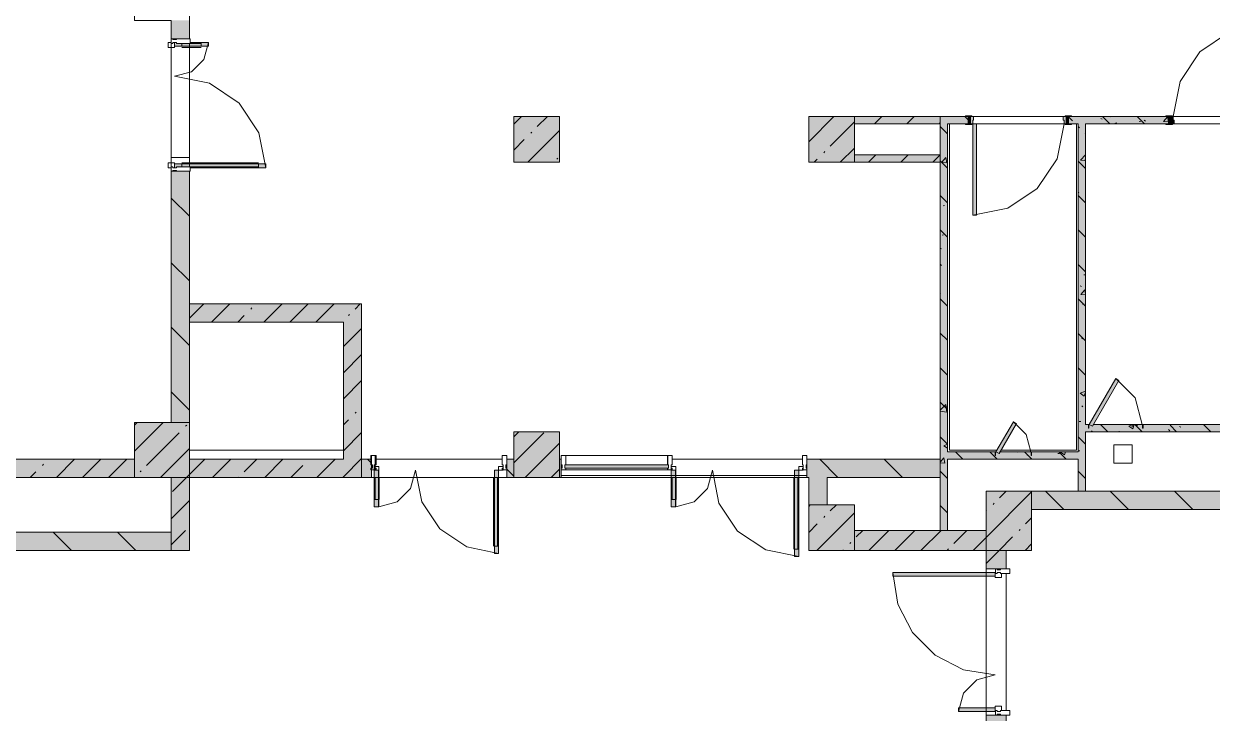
# Model space of a CAD drawing. Header units: millimetres. Extents: x -3817 to 677485, y -22715 to 103890.
# Drawn here: x 10232.5 to 10335, y -19532.1 to -19472.7 of the extents above; entities that cross this region are included whole.
import ezdxf

# ---------------------------------------------------------------- set-up
doc = ezdxf.new("R2010")
doc.units = ezdxf.units.MM
doc.layers.add('PDF _Геометрия', color=7, linetype='Continuous', true_color=0x1d1d1d)
doc.layers.add('PDF _Сплошная заливка', color=7, linetype='Continuous', true_color=0xffffff)

msp = doc.modelspace()

# ---------------------------------------------------------------- hatches: boundary and pattern name
at = {"layer": 'PDF _Сплошная заливка', "transparency": 33554559}
h = msp.add_hatch(color=256, dxfattribs=at)
h.paths.add_polyline_path([(10245.25, -19507.03), (10246.83, -19507.03), (10246.83, -19485.37), (10245.25, -19485.37), (10245.25, -19496.32)], flags=0)
h.paths.add_polyline_path([(10246.83, -19473.96), (10246.83, -19472.38), (10245.25, -19472.38), (10245.25, -19473.96)], flags=0)
h.paths.add_polyline_path([(10245.25, -19467.66), (10246.83, -19467.66), (10246.83, -19425.14), (10245.25, -19425.14), (10245.25, -19461.1)], flags=0)
h.paths.add_polyline_path([(10246.83, -19420.41), (10246.83, -19415.69), (10245.25, -19415.69), (10245.25, -19420.41)], flags=0)
h.paths.add_polyline_path([(10245.25, -19398.38), (10246.83, -19398.38), (10246.83, -19395.22), (10245.25, -19395.22)], flags=0)
at = {"layer": 'PDF _Сплошная заливка', "true_color": 0xe2e2e2, "transparency": 33554559}
for points in [[(10245.7, -19474.59), (10248.46, -19474.59), (10248.46, -19474.27), (10245.54, -19474.35), (10245.54, -19474.59)], [(10245.54, -19485.06), (10253.42, -19485.06), (10253.42, -19484.74), (10245.54, -19484.74), (10245.54, -19484.98)], [(10311.02, -19520.26), (10316.28, -19520.26), (10316.28, -19519.94), (10307.47, -19519.94), (10307.47, -19520.26)]]:
    msp.add_hatch(color=254, dxfattribs=at).paths.add_polyline_path(points)
at = {"layer": 'PDF _Сплошная заливка', "transparency": 33554559}
for points in [[(10311.55, -19481.28), (10311.55, -19480.65), (10304.15, -19480.65), (10304.15, -19481.28), (10311.02, -19481.28)], [(10323.44, -19512.93), (10324.07, -19512.93), (10324.07, -19481.28), (10323.44, -19481.28), (10323.44, -19510.18)], [(10311.55, -19484.59), (10311.55, -19483.96), (10304.15, -19483.96), (10304.15, -19484.59), (10311.02, -19484.59)], [(10260.1, -19498.36), (10261.67, -19498.36), (10261.67, -19496.79), (10246.83, -19496.79), (10246.83, -19498.36), (10252.6, -19498.36)], [(10260.1, -19511.75), (10261.67, -19511.75), (10261.67, -19498.36), (10260.1, -19498.36), (10260.1, -19510.18)], [(10326.94, -19507.81), (10356.59, -19507.81), (10356.59, -19507.18), (10324.75, -19507.18), (10324.66, -19507.34), (10324.31, -19507.18), (10324.07, -19507.18), (10324.07, -19507.81), (10325.63, -19507.81)], [(10316.27, -19510.18), (10323.44, -19510.18), (10323.44, -19509.55), (10316.72, -19509.55), (10316.63, -19509.7), (10316.27, -19509.55), (10312.18, -19509.55), (10312.18, -19510.18)], [(10260.1, -19511.75), (10260.1, -19510.18), (10246.83, -19510.18), (10246.83, -19511.75), (10259.9, -19511.75)], [(10288.12, -19510.96), (10288.12, -19510.65), (10279.19, -19510.65), (10279.19, -19510.96), (10281.81, -19510.96)], [(10245.25, -19518.05), (10246.83, -19518.05), (10246.83, -19511.75), (10245.25, -19511.75), (10245.25, -19516.47)], [(10319.42, -19518.05), (10319.42, -19512.93), (10315.49, -19512.93), (10315.49, -19518.05), (10318.33, -19518.05)], [(10353.83, -19514.51), (10353.83, -19512.93), (10319.42, -19512.93), (10319.42, -19514.51), (10340.24, -19514.51)], [(10311.02, -19518.05), (10315.49, -19518.05), (10315.49, -19516.32), (10304.15, -19516.32), (10304.15, -19518.05)]]:
    msp.add_hatch(color=256, dxfattribs=at).paths.add_polyline_path(points)
h = msp.add_hatch(color=256, dxfattribs=at)
h.paths.add_polyline_path([(10372.81, -19481.28), (10384.15, -19481.28), (10384.15, -19480.65), (10372.57, -19480.65), (10372.57, -19481.28)], flags=0)
h.paths.add_polyline_path([(10343.83, -19481.28), (10363.91, -19481.28), (10363.91, -19480.65), (10343.83, -19480.65), (10343.83, -19480.8)], flags=0)
h.paths.add_polyline_path([(10325.63, -19481.28), (10331.23, -19481.28), (10331.23, -19480.65), (10322.61, -19480.65), (10322.61, -19481.28), (10324.07, -19481.28)], flags=0)
h.paths.add_polyline_path([(10313.71, -19481.28), (10313.95, -19481.28), (10313.95, -19480.65), (10312.18, -19480.65), (10312.18, -19481.28)], flags=0)
at = {"layer": 'PDF _Сплошная заливка', "true_color": 0xe2e2e2, "transparency": 33554559}
h = msp.add_hatch(color=254, dxfattribs=at)
h.paths.add_polyline_path([(10322.22, -19481.28), (10322.41, -19481.28), (10322.41, -19480.65), (10322.14, -19480.65), (10322.22, -19480.96)], flags=0)
h.paths.add_polyline_path([(10314.34, -19481.28), (10314.42, -19480.65), (10314.15, -19480.65), (10314.15, -19481.28)], flags=0)
at = {"layer": 'PDF _Сплошная заливка', "transparency": 33554559}
h = msp.add_hatch(color=256, dxfattribs=at)
h.paths.add_polyline_path([(10219.27, -19511.75), (10242.1, -19511.75), (10242.1, -19510.18), (10199.59, -19510.18), (10199.59, -19511.75), (10218.64, -19511.75)], flags=0)
h.paths.add_polyline_path([(10186.83, -19511.75), (10194.86, -19511.75), (10194.86, -19510.18), (10152.34, -19510.18), (10152.34, -19511.75), (10180.53, -19511.75)], flags=0)
h = msp.add_hatch(color=256, dxfattribs=at)
h.paths.add_polyline_path([(10261.67, -19511.75), (10262.53, -19511.75), (10262.53, -19510.18), (10261.67, -19510.18)], flags=0)
h.paths.add_polyline_path([(10311.55, -19511.75), (10311.55, -19510.18), (10300.05, -19510.18), (10300.05, -19511.75), (10311.02, -19511.75)], flags=0)
h.paths.add_polyline_path([(10274.78, -19511.75), (10274.78, -19510.18), (10274.18, -19510.18), (10274.18, -19511.75), (10274.51, -19511.75)], flags=0)
h.paths.add_polyline_path([(10278.87, -19511.75), (10278.87, -19510.18), (10278.72, -19510.18), (10278.72, -19511.75)], flags=0)
h = msp.add_hatch(color=256, dxfattribs=at)
h.paths.add_polyline_path([(10315.49, -19541.67), (10317.22, -19541.67), (10317.22, -19532.22), (10315.49, -19532.22), (10315.49, -19540.34)], flags=0)
h.paths.add_polyline_path([(10315.49, -19519.63), (10317.22, -19519.63), (10317.22, -19518.05), (10315.49, -19518.05), (10315.49, -19518.33)], flags=0)

# ---------------------------------------------------------------- linework, layer by layer
at = {"layer": 'PDF _Геометрия', "color": 253, "lineweight": 9, "true_color": 0xaaaaaa}
for points in [[(10245.25, -19473.17), (10245.25, -19472.38), (10242.1, -19472.38), (10242.1, -19467.66), (10245.25, -19467.66), (10245.25, -19425.14)], [(10246.83, -19457.48), (10311, -19457.48), (10246.83, -19457.48), (10246.83, -19473.97), (10246.83, -19473.17)], [(10331.63, -19480.65), (10339.19, -19480.65), (10331.63, -19480.65), (10332.23, -19477.64), (10333.93, -19475.08), (10336.49, -19473.37), (10339.5, -19472.78)], [(10245.25, -19474.27), (10244.99, -19474.27), (10244.99, -19474.7), (10245.54, -19474.7), (10245.54, -19474.27), (10245.39, -19474.27)], [(10245.25, -19507.03), (10245.25, -19484.19), (10246.83, -19484.19), (10246.83, -19474.35), (10246.83, -19484.99)], [(10248.46, -19474.27), (10248.07, -19475.73), (10247, -19476.79), (10245.54, -19477.18)], [(10245.7, -19474.27), (10245.54, -19474.27)], [(10247.83, -19474.35), (10246.17, -19474.35), (10246.17, -19474.59)], [(10247.83, -19474.7), (10246.17, -19474.7)], [(10248.46, -19474.27), (10246.88, -19474.27)], [(10247.83, -19474.27), (10247.83, -19474.59)], [(10253.42, -19485.06), (10252.82, -19482.05), (10251.11, -19479.49), (10248.56, -19477.78), (10245.54, -19477.18)], [(10300.21, -19510.18), (10311.55, -19510.18), (10311.55, -19484.59), (10300.21, -19484.59), (10300.21, -19480.65), (10313.71, -19480.65)], [(10322.85, -19480.65), (10331, -19480.65)], [(10312.34, -19481.28), (10312.34, -19509.39), (10316.44, -19509.39)], [(10322.22, -19481.28), (10321.62, -19484.29), (10319.91, -19486.85), (10317.36, -19488.55), (10314.34, -19489.15)], [(10316.81, -19509.39), (10323.28, -19509.39), (10323.28, -19481.28), (10322.85, -19481.28)], [(10324.07, -19481.28), (10324.07, -19507.18), (10324.38, -19507.18)], [(10324.75, -19507.18), (10355.8, -19507.18), (10355.8, -19481.28), (10343.83, -19481.28), (10343.83, -19484.59), (10339.9, -19484.59), (10339.9, -19481.34)], [(10331, -19481.28), (10325.63, -19481.28)], [(10245.25, -19485.06), (10244.99, -19485.06), (10244.99, -19484.63), (10245.54, -19484.63), (10245.54, -19485.06), (10245.39, -19485.06)], [(10245.7, -19485.06), (10245.54, -19485.06)], [(10252.79, -19484.63), (10246.17, -19484.63)], [(10252.79, -19484.98), (10246.17, -19484.98), (10246.17, -19484.74)], [(10253.42, -19485.06), (10246.88, -19485.06)], [(10252.79, -19485.06), (10252.79, -19484.74)], [(10246.83, -19485.37), (10246.83, -19496.79), (10261.67, -19496.79), (10261.67, -19510.18)], [(10252.6, -19498.36), (10246.83, -19498.36), (10260.1, -19498.36)], [(10246.83, -19507.03), (10246.83, -19509.39), (10260.1, -19509.39), (10246.83, -19509.39), (10246.83, -19498.36)], [(10328.95, -19507.18), (10328.34, -19504.9), (10326.67, -19503.23)], [(10105.1, -19510.18), (10147.62, -19510.18), (10147.62, -19507.03), (10152.34, -19507.03), (10152.34, -19510.18), (10194.86, -19510.18), (10194.86, -19506.87), (10199.59, -19506.87), (10199.59, -19510.18), (10242.1, -19510.18), (10242.1, -19507.03)], [(10319.35, -19509.55), (10318.94, -19508.05), (10317.85, -19506.95)], [(10274.78, -19510.18), (10274.78, -19507.81), (10278.72, -19507.81), (10278.72, -19510.18)], [(10262.84, -19510.81), (10263.16, -19510.81), (10263.16, -19511.12), (10262.76, -19511.12)], [(10273.47, -19511.12), (10273.47, -19518.29), (10270.73, -19517.74), (10268.41, -19516.19), (10266.85, -19513.86), (10266.31, -19511.12), (10265.89, -19512.7), (10264.73, -19513.85), (10263.16, -19514.27), (10263.16, -19511.12)], [(10273.87, -19511.12), (10273.47, -19511.12), (10273.47, -19510.81), (10273.87, -19510.81)], [(10278.87, -19511.59), (10300.05, -19511.59)], [(10288.36, -19510.81), (10288.76, -19510.81), (10288.76, -19511.12), (10288.36, -19511.12)], [(10299.35, -19511.12), (10299.35, -19518.56), (10296.5, -19517.99), (10294.08, -19516.38), (10292.47, -19513.97), (10291.91, -19511.12), (10291.48, -19512.7), (10290.33, -19513.85), (10288.76, -19514.27), (10288.76, -19511.12)], [(10299.74, -19511.12), (10299.35, -19511.12), (10299.35, -19510.81), (10299.74, -19510.81)], [(10300.05, -19511.75), (10246.83, -19511.75)], [(10261.67, -19511.75), (10274.78, -19511.75)], [(10262.76, -19511.75), (10263.12, -19511.75)], [(10262.84, -19513.64), (10262.84, -19511.75)], [(10263.19, -19513.64), (10263.19, -19511.75)], [(10273.05, -19517.66), (10273.05, -19511.75)], [(10273.47, -19511.75), (10273.12, -19511.75)], [(10273.39, -19517.66), (10273.39, -19511.75)], [(10288.36, -19511.75), (10288.72, -19511.75)], [(10288.44, -19513.64), (10288.44, -19511.75)], [(10288.79, -19513.64), (10288.79, -19511.75)], [(10298.92, -19517.93), (10298.92, -19511.75)], [(10299.35, -19511.75), (10298.99, -19511.75)], [(10299.27, -19517.93), (10299.27, -19511.75)], [(10315.49, -19518.05), (10300.21, -19518.05), (10300.21, -19511.75)], [(10262.76, -19513.64), (10263.12, -19513.64)], [(10288.36, -19513.64), (10288.72, -19513.64)], [(10246.83, -19513.93), (10246.83, -19518.05), (10208.87, -19518.05), (10208.87, -19514.51), (10207.75, -19514.51), (10208.87, -19514.51), (10208.87, -19518.05), (10209.03, -19518.05)], [(10384.06, -19518.05), (10353.83, -19518.05), (10353.83, -19514.51), (10319.42, -19514.51), (10319.42, -19518.05), (10317.22, -19518.05), (10317.22, -19519.62)], [(10273.47, -19517.66), (10273.12, -19517.66)], [(10299.35, -19517.93), (10298.99, -19517.93)], [(10302.14, -19541.67), (10309.74, -19541.67), (10309.74, -19538.68), (10315.49, -19538.68), (10315.49, -19518.33)], [(10315.49, -19519.62), (10315.49, -19532.22), (10316.75, -19532.22)], [(10316.83, -19520.02), (10316.83, -19520.37), (10316.28, -19520.37), (10316.28, -19519.94), (10307.47, -19519.94), (10307.9, -19522.67), (10309.15, -19525.12), (10311.1, -19527.07), (10313.56, -19528.33), (10316.28, -19528.76), (10314.71, -19529.18), (10313.55, -19530.33), (10313.13, -19531.91), (10316.28, -19531.91), (10316.28, -19531.47), (10316.83, -19531.47), (10316.83, -19531.83)], [(10316.44, -19519.94), (10316.75, -19519.94)], [(10316.44, -19531.91), (10316.75, -19531.91)]]:
    msp.add_lwpolyline(points, dxfattribs=at)
at = {"layer": 'PDF _Геометрия', "color": 7, "lineweight": 9}
for points in [[(10245.25, -19472.38), (10245.25, -19473.96), (10246.83, -19473.96), (10246.83, -19457.42), (10311, -19457.42)], [(10245.7, -19485.37), (10245.25, -19485.37), (10245.25, -19473.96), (10245.7, -19473.96)], [(10246.83, -19474.35), (10246.83, -19484.99)], [(10274.78, -19481.31), (10275.44, -19480.65)], [(10276.81, -19481.52), (10277.68, -19480.65)], [(10300.21, -19482.82), (10302.38, -19480.65)], [(10311.55, -19480.65), (10304.15, -19480.65), (10304.15, -19481.28), (10311.55, -19481.28), (10311.55, -19483.96)], [(10305.88, -19481.28), (10306.51, -19480.65)], [(10308.66, -19481.28), (10309.29, -19480.65)], [(10313.71, -19480.65), (10312.18, -19480.65), (10311.55, -19480.65), (10311.55, -19481.28)], [(10313.95, -19481.28), (10313.95, -19480.65)], [(10314.27, -19480.65), (10322.3, -19480.65)], [(10322.61, -19480.65), (10322.61, -19481.28)], [(10331, -19480.65), (10322.85, -19480.65)], [(10331.23, -19481.28), (10331.23, -19480.65)], [(10331.63, -19480.65), (10339.19, -19480.65)], [(10275.99, -19484.59), (10278.72, -19481.86)], [(10276.25, -19482.08), (10276.34, -19481.99)], [(10302.07, -19483.21), (10304.15, -19481.12)], [(10311.45, -19481.28), (10311.55, -19481.18)], [(10316.27, -19509.55), (10312.18, -19509.55), (10312.18, -19481.28), (10313.71, -19481.28)], [(10322.22, -19481.28), (10314.34, -19481.28)], [(10322.85, -19481.28), (10323.44, -19481.28), (10323.44, -19509.55), (10319.42, -19509.55), (10316.72, -19509.55)], [(10324.31, -19507.18), (10324.07, -19507.18), (10324.07, -19481.28), (10331, -19481.28)], [(10343.83, -19481.28), (10355.96, -19481.28), (10355.96, -19507.18), (10329.03, -19507.18), (10324.75, -19507.18)], [(10339.58, -19481.28), (10331.55, -19481.28)], [(10274.78, -19483.55), (10275.69, -19482.64)], [(10301.51, -19483.77), (10301.6, -19483.67)], [(10302.93, -19484.59), (10304.15, -19483.37)], [(10311.55, -19484.59), (10311.55, -19483.96), (10304.15, -19483.96), (10304.15, -19484.59), (10311.55, -19484.59), (10311.55, -19516.32), (10312.18, -19516.32), (10312.18, -19510.18), (10316.27, -19510.18), (10319.42, -19510.18), (10323.44, -19510.18), (10323.44, -19512.93), (10319.42, -19512.93), (10319.42, -19514.51), (10353.83, -19514.51)], [(10305.36, -19484.59), (10305.99, -19483.96)], [(10308.14, -19484.59), (10308.77, -19483.96)], [(10310.92, -19484.59), (10311.55, -19483.96)], [(10278.49, -19484.33), (10278.59, -19484.23)], [(10300.69, -19484.59), (10300.94, -19484.33)], [(10246.83, -19489.25), (10245.25, -19487.68)], [(10246.83, -19494.82), (10245.25, -19493.25)], [(10246.83, -19501.51), (10246.83, -19498.36), (10246.83, -19496.79), (10261.67, -19496.79), (10261.67, -19498.36), (10261.67, -19510.18), (10262.53, -19510.18), (10262.53, -19511.75), (10261.67, -19511.75), (10260.1, -19511.75), (10246.83, -19511.75), (10246.83, -19518.05), (10245.25, -19518.05), (10210.61, -19518.05), (10209.03, -19518.05), (10209.03, -19516.47), (10209.03, -19514.35), (10204.31, -19514.35), (10204.31, -19513.72), (10204.31, -19511.75)], [(10246.83, -19498.03), (10248.07, -19496.79)], [(10248.74, -19498.36), (10250.32, -19496.79)], [(10252.12, -19497.24), (10252.21, -19497.14)], [(10253.23, -19498.36), (10254.81, -19496.79)], [(10255.48, -19498.36), (10257.05, -19496.79)], [(10257.72, -19498.36), (10259.3, -19496.79)], [(10261.1, -19497.24), (10261.54, -19496.79)], [(10249.13, -19498.36), (10246.83, -19498.36), (10260.1, -19498.36), (10257.79, -19498.36)], [(10260.1, -19498.36), (10260.1, -19510.18), (10246.83, -19510.18)], [(10250.99, -19498.36), (10251.56, -19497.8)], [(10255.43, -19498.36), (10251.49, -19498.36)], [(10259.97, -19498.36), (10259.97, -19498.36)], [(10260.54, -19497.8), (10260.63, -19497.7)], [(10246.83, -19500.39), (10245.25, -19498.81)], [(10260.1, -19500.48), (10261.67, -19498.91)], [(10260.1, -19502.73), (10261.67, -19501.15)], [(10260.1, -19504.97), (10261.67, -19503.4)], [(10246.83, -19505.96), (10245.25, -19504.38)], [(10246.83, -19503.88), (10246.83, -19507.03)], [(10261.1, -19506.22), (10261.19, -19506.12)], [(10261.66, -19505.65), (10261.67, -19505.64)], [(10242.1, -19509.49), (10244.57, -19507.03)], [(10242.1, -19507.25), (10242.33, -19507.03)], [(10246.5, -19507.34), (10246.6, -19507.25)], [(10260.1, -19507.22), (10260.54, -19506.78)], [(10243.14, -19510.71), (10245.94, -19507.9)], [(10260.1, -19509.46), (10261.67, -19507.89)], [(10274.78, -19508.25), (10275.21, -19507.81)], [(10274.78, -19510.49), (10277.37, -19507.9)], [(10336.51, -19512.93), (10324.07, -19512.93), (10324.07, -19507.81), (10324.31, -19507.81), (10329.03, -19507.81), (10356.59, -19507.81)], [(10244.34, -19511.75), (10246.83, -19509.26)], [(10275.77, -19511.75), (10278.72, -19508.8)], [(10228.72, -19511.75), (10242.1, -19511.75), (10242.1, -19510.18), (10199.59, -19510.18), (10199.59, -19511.75), (10202.74, -19511.75)], [(10234.16, -19510.71), (10234.25, -19510.61)], [(10235.36, -19511.75), (10236.93, -19510.18)], [(10237.6, -19511.75), (10239.18, -19510.18)], [(10239.85, -19511.75), (10241.42, -19510.18)], [(10245.38, -19512.95), (10246.58, -19511.75), (10246.83, -19511.5), (10248.16, -19510.18)], [(10248.83, -19511.75), (10250.4, -19510.18)], [(10251.56, -19511.27), (10252.65, -19510.18)], [(10253.32, -19511.75), (10254.89, -19510.18)], [(10255.56, -19511.75), (10256.61, -19510.71)], [(10257.81, -19511.75), (10259.38, -19510.18)], [(10260.05, -19511.75), (10260.1, -19511.71), (10261.67, -19510.13)], [(10261.67, -19511.75), (10261.67, -19510.18)], [(10262.53, -19510.52), (10262.18, -19510.18)], [(10274.18, -19510.65), (10274.18, -19511.75), (10262.53, -19511.75), (10262.53, -19511.1)], [(10262.92, -19510.18), (10273.79, -19510.18)], [(10300.05, -19510.65), (10300.05, -19511.75), (10278.87, -19511.75), (10278.87, -19510.65)], [(10279.27, -19509.86), (10288.04, -19509.86)], [(10288.44, -19510.18), (10299.66, -19510.18)], [(10302.73, -19511.75), (10301.16, -19510.18)], [(10308.3, -19511.75), (10306.72, -19510.18)], [(10233.11, -19511.75), (10233.6, -19511.27)], [(10242.58, -19511.27), (10242.67, -19511.17)], [(10251.07, -19511.75), (10251.09, -19511.74)], [(10274.78, -19511.64), (10274.18, -19511.04)], [(10278.01, -19511.75), (10278.72, -19511.05)], [(10279.27, -19510.96), (10279.27, -19511.1), (10279.27, -19510.96), (10288.04, -19510.96)], [(10288.04, -19510.96), (10288.04, -19511.1), (10288.04, -19510.96)], [(10245.25, -19511.75), (10245.25, -19516.47), (10228.72, -19516.47), (10228.72, -19511.75), (10228.09, -19511.75), (10219.27, -19511.75)], [(10245.25, -19515.32), (10246.83, -19513.75)], [(10314.37, -19518.05), (10315.49, -19516.93), (10319.42, -19512.99)], [(10316.66, -19513.51), (10317.24, -19512.93)], [(10322.19, -19514.51), (10320.61, -19512.93)], [(10323.44, -19512.93), (10324.07, -19512.93)], [(10327.76, -19514.51), (10326.18, -19512.93)], [(10333.32, -19514.51), (10331.75, -19512.93)], [(10300.21, -19514.24), (10300.34, -19514.11)], [(10300.9, -19518.05), (10304.15, -19514.8)], [(10302.07, -19514.63), (10302.59, -19514.11)], [(10315.49, -19514.68), (10315.54, -19514.63)], [(10316.1, -19514.07), (10316.19, -19513.98)], [(10300.21, -19516.49), (10300.94, -19515.76)], [(10301.51, -19515.2), (10301.6, -19515.1)], [(10318.9, -19515.76), (10319.42, -19515.24)], [(10236.65, -19518.05), (10235.08, -19516.47)], [(10242.22, -19518.05), (10240.64, -19516.47)], [(10245.25, -19517.57), (10246.5, -19516.32)], [(10245.25, -19518.05), (10245.25, -19516.47)], [(10311.55, -19516.32), (10304.15, -19516.32), (10304.15, -19518.05), (10315.49, -19518.05), (10315.49, -19516.32), (10312.18, -19516.32)], [(10304.31, -19516.88), (10304.88, -19516.32)], [(10305.39, -19518.05), (10307.12, -19516.32)], [(10307.63, -19518.05), (10309.36, -19516.32)], [(10309.88, -19518.05), (10311.61, -19516.32)], [(10312.73, -19517.44), (10313.85, -19516.32)], [(10318.34, -19516.32), (10318.44, -19516.23)], [(10303.75, -19517.44), (10303.84, -19517.35)], [(10315.49, -19519.17), (10316.61, -19518.05), (10317.78, -19516.88)], [(10318.86, -19518.05), (10319.42, -19517.48)], [(10303.14, -19518.05), (10303.19, -19518)], [(10312.17, -19518), (10312.26, -19517.91)], [(10317.22, -19571.98), (10317.22, -19541.67), (10317.22, -19532.22), (10315.49, -19532.22), (10315.49, -19519.63), (10316.75, -19519.63)], [(10317.22, -19520.02), (10317.22, -19531.83)]]:
    msp.add_lwpolyline(points, dxfattribs=at)
for points in [[(10245.7, -19474.03), (10245.39, -19474.03), (10245.39, -19473.96), (10245.25, -19473.96), (10245.25, -19474.35), (10245.39, -19474.35), (10245.39, -19474.27), (10245.7, -19474.27), (10245.7, -19474.35), (10246.88, -19474.35), (10246.88, -19473.96), (10245.7, -19473.96)], [(10278.72, -19480.65), (10274.78, -19480.65), (10274.78, -19484.59), (10278.72, -19484.59)], [(10304.15, -19480.65), (10300.21, -19480.65), (10300.21, -19484.59), (10304.15, -19484.59)], [(10245.39, -19485.06), (10245.39, -19484.98), (10245.25, -19484.98), (10245.25, -19485.37), (10245.39, -19485.37), (10245.39, -19485.29), (10245.7, -19485.29), (10245.7, -19485.37), (10246.88, -19485.37), (10246.88, -19484.98), (10245.7, -19484.98), (10245.7, -19485.06)], [(10246.83, -19507.03), (10246.83, -19485.37), (10245.25, -19485.37), (10245.25, -19507.03)], [(10246.83, -19507.03), (10242.1, -19507.03), (10242.1, -19511.75), (10246.83, -19511.75)], [(10278.72, -19511.75), (10278.72, -19510.18), (10278.72, -19507.81), (10274.78, -19507.81), (10274.78, -19510.18), (10274.78, -19511.75)], [(10262.53, -19510.65), (10262.53, -19510.96), (10262.45, -19510.96), (10262.45, -19511.1), (10262.84, -19511.1), (10262.84, -19510.96), (10262.76, -19510.96), (10262.76, -19510.65), (10262.84, -19510.65), (10262.84, -19509.86), (10262.45, -19509.86), (10262.45, -19510.65)], [(10262.61, -19510.65), (10262.61, -19510.96), (10262.53, -19510.96), (10262.53, -19511.1), (10262.92, -19511.1), (10262.92, -19510.96), (10262.84, -19510.96), (10262.84, -19510.65), (10262.92, -19510.65), (10262.92, -19509.86), (10262.53, -19509.86), (10262.53, -19510.65)], [(10273.87, -19510.96), (10273.79, -19510.96), (10273.79, -19511.1), (10274.18, -19511.1), (10274.18, -19510.96), (10274.1, -19510.96), (10274.1, -19510.65), (10274.18, -19510.65), (10274.18, -19509.86), (10273.79, -19509.86), (10273.79, -19510.65), (10273.87, -19510.65)], [(10274.78, -19510.18), (10274.18, -19510.18), (10274.18, -19511.75), (10274.78, -19511.75)], [(10278.72, -19511.75), (10278.87, -19511.75), (10278.87, -19510.18), (10278.72, -19510.18)], [(10278.95, -19510.65), (10278.95, -19510.96), (10278.87, -19510.96), (10278.87, -19511.1), (10279.27, -19511.1), (10279.27, -19510.96), (10279.19, -19510.96), (10279.19, -19510.65), (10279.27, -19510.65), (10279.27, -19509.86), (10278.87, -19509.86), (10278.87, -19510.65)], [(10288.12, -19510.65), (10279.19, -19510.65), (10279.19, -19510.96), (10288.12, -19510.96)], [(10288.04, -19510.65), (10279.27, -19510.65), (10279.27, -19509.86), (10288.04, -19509.86)], [(10288.12, -19510.65), (10288.12, -19510.96), (10288.04, -19510.96), (10288.04, -19511.1), (10288.43, -19511.1), (10288.43, -19510.96), (10288.35, -19510.96), (10288.35, -19510.65), (10288.43, -19510.65), (10288.43, -19509.86), (10288.04, -19509.86), (10288.04, -19510.65)], [(10288.13, -19510.65), (10288.13, -19510.96), (10288.05, -19510.96), (10288.05, -19511.1), (10288.44, -19511.1), (10288.44, -19510.96), (10288.36, -19510.96), (10288.36, -19510.65), (10288.44, -19510.65), (10288.44, -19509.86), (10288.05, -19509.86), (10288.05, -19510.65)], [(10299.74, -19510.96), (10299.66, -19510.96), (10299.66, -19511.1), (10300.05, -19511.1), (10300.05, -19510.96), (10299.98, -19510.96), (10299.98, -19510.65), (10300.05, -19510.65), (10300.05, -19509.86), (10299.66, -19509.86), (10299.66, -19510.65), (10299.74, -19510.65)], [(10301.79, -19514.11), (10301.79, -19511.75), (10311.55, -19511.75), (10311.55, -19510.18), (10300.05, -19510.18), (10300.05, -19511.75), (10300.21, -19511.75), (10300.21, -19514.11)], [(10288.04, -19511.1), (10279.27, -19511.1)], [(10319.42, -19518.05), (10319.42, -19512.93), (10315.49, -19512.93), (10315.49, -19518.05)], [(10304.15, -19514.11), (10300.21, -19514.11), (10300.21, -19518.05), (10304.15, -19518.05)], [(10315.49, -19518.05), (10315.49, -19519.63), (10317.22, -19519.63), (10317.22, -19518.05)], [(10316.75, -19519.7), (10316.44, -19519.7), (10316.44, -19519.63), (10316.31, -19519.63), (10316.31, -19520.02), (10316.44, -19520.02), (10316.44, -19519.94), (10316.75, -19519.94), (10316.75, -19520.02), (10317.54, -19520.02), (10317.54, -19519.63), (10316.75, -19519.63)], [(10316.44, -19531.91), (10316.44, -19531.83), (10316.31, -19531.83), (10316.31, -19532.22), (10316.44, -19532.22), (10316.44, -19532.14), (10316.75, -19532.14), (10316.75, -19532.22), (10317.54, -19532.22), (10317.54, -19531.83), (10316.75, -19531.83), (10316.75, -19531.91)]]:
    msp.add_lwpolyline(points, close=True, dxfattribs=at)
at = {"layer": 'PDF _Геометрия', "color": 253, "lineweight": 9, "true_color": 0xaaaaaa}
for points in [[(10245.54, -19474.59), (10245.54, -19474.27), (10245.7, -19474.27), (10245.54, -19474.27)], [(10246.88, -19474.27), (10248.46, -19474.27), (10248.46, -19474.59), (10245.54, -19474.59), (10248.46, -19474.59), (10248.46, -19474.27)], [(10314.27, -19480.59), (10313.71, -19480.59), (10313.71, -19480.65), (10314.27, -19480.65)], [(10314.15, -19480.65), (10313.95, -19480.65), (10313.95, -19481.28), (10314.15, -19481.28)], [(10314.34, -19481.28), (10314.34, -19480.96), (10314.42, -19480.96), (10314.42, -19480.65), (10314.15, -19480.65), (10314.15, -19481.28)], [(10314.27, -19480.65), (10314.15, -19480.65), (10314.15, -19480.66), (10314.27, -19480.66)], [(10314.27, -19480.65), (10322.3, -19480.65)], [(10322.22, -19481.28), (10322.41, -19481.28), (10322.41, -19480.65), (10322.14, -19480.65), (10322.14, -19480.96), (10322.22, -19480.96)], [(10322.3, -19480.59), (10322.3, -19480.65), (10322.85, -19480.65), (10322.85, -19480.59)], [(10322.3, -19480.65), (10322.3, -19480.66), (10322.41, -19480.66), (10322.41, -19480.65)], [(10322.41, -19480.65), (10322.41, -19481.28), (10322.61, -19481.28), (10322.61, -19480.65)], [(10331.55, -19480.65), (10331.55, -19480.59), (10331, -19480.59), (10331, -19480.65)], [(10331.43, -19481.28), (10331.43, -19480.65), (10331.23, -19480.65), (10331.23, -19481.28)], [(10331.63, -19480.65), (10331.43, -19480.65), (10331.43, -19481.28), (10331.71, -19481.28), (10331.71, -19480.96), (10331.63, -19480.96)], [(10331.55, -19480.66), (10331.55, -19480.65), (10331.43, -19480.65), (10331.43, -19480.66)], [(10314.27, -19481.28), (10313.71, -19481.28), (10313.71, -19481.34), (10314.27, -19481.34)], [(10314.27, -19481.27), (10314.15, -19481.27), (10314.15, -19481.28), (10314.27, -19481.28)], [(10314.34, -19489.15), (10314.66, -19489.15), (10314.66, -19481.28), (10314.34, -19481.28)], [(10322.3, -19481.27), (10322.3, -19481.28), (10322.41, -19481.28), (10322.41, -19481.27)], [(10322.3, -19481.28), (10322.3, -19481.34), (10322.85, -19481.34), (10322.85, -19481.28)], [(10331.55, -19481.34), (10331.55, -19481.28), (10331, -19481.28), (10331, -19481.34)], [(10331.55, -19481.28), (10331.55, -19481.27), (10331.43, -19481.27), (10331.43, -19481.28)], [(10245.54, -19485.06), (10245.54, -19484.74), (10253.42, -19484.74), (10253.42, -19485.06), (10246.88, -19485.06), (10253.42, -19485.06), (10253.42, -19484.74), (10245.54, -19484.74), (10245.54, -19485.06), (10245.7, -19485.06)], [(10246.83, -19498.36), (10260.1, -19498.36), (10246.83, -19498.36), (10246.83, -19509.39), (10260.1, -19509.39), (10246.83, -19509.39)], [(10326.67, -19503.23), (10324.38, -19507.18), (10324.66, -19507.34), (10326.94, -19503.39)], [(10317.85, -19506.95), (10316.35, -19509.55), (10316.63, -19509.7), (10318.12, -19507.11)], [(10324.35, -19507.5), (10324.35, -19507.18), (10324.31, -19507.18), (10324.31, -19507.5)], [(10328.99, -19507.5), (10329.03, -19507.5), (10329.03, -19507.18), (10328.99, -19507.18)], [(10316.31, -19509.86), (10316.31, -19509.55), (10316.27, -19509.55), (10316.27, -19509.86)], [(10319.38, -19509.86), (10319.42, -19509.86), (10319.42, -19509.55), (10319.38, -19509.55)], [(10328.09, -19508.94), (10326.51, -19508.94), (10326.51, -19510.51), (10328.09, -19510.51)], [(10326.51, -19508.94), (10328.09, -19508.94), (10328.09, -19510.51), (10326.51, -19510.51)], [(10328.09, -19508.94), (10326.51, -19508.94), (10326.51, -19510.51), (10328.09, -19510.51)], [(10326.51, -19508.94), (10328.09, -19508.94), (10328.09, -19510.51), (10326.51, -19510.51)], [(10263.16, -19511.12), (10263.16, -19510.81), (10262.84, -19510.81), (10263.16, -19510.81), (10263.16, -19511.12), (10262.76, -19511.12)], [(10262.76, -19511.12), (10263.16, -19511.12), (10263.16, -19510.81), (10262.76, -19510.81)], [(10263.12, -19511.12), (10262.76, -19511.12), (10262.76, -19514.27), (10263.12, -19514.27), (10263.12, -19511.12), (10262.76, -19511.12), (10262.76, -19514.27), (10263.12, -19514.27)], [(10273.12, -19511.12), (10273.47, -19511.12), (10273.47, -19518.29), (10273.12, -19518.29), (10273.12, -19511.12), (10273.12, -19518.29), (10273.47, -19518.29), (10273.47, -19511.12)], [(10273.47, -19511.12), (10273.47, -19510.81), (10273.87, -19510.81), (10273.47, -19510.81), (10273.47, -19511.12), (10273.87, -19511.12)], [(10273.47, -19511.12), (10273.87, -19511.12), (10273.87, -19510.81), (10273.47, -19510.81)], [(10288.76, -19511.12), (10288.76, -19510.81), (10288.36, -19510.81), (10288.76, -19510.81), (10288.76, -19511.12), (10288.36, -19511.12)], [(10288.36, -19511.12), (10288.76, -19511.12), (10288.76, -19510.81), (10288.36, -19510.81)], [(10288.72, -19511.12), (10288.36, -19511.12), (10288.36, -19514.27), (10288.72, -19514.27), (10288.72, -19511.12), (10288.36, -19511.12), (10288.36, -19514.27), (10288.72, -19514.27)], [(10298.99, -19511.12), (10299.35, -19511.12), (10299.35, -19518.56), (10298.99, -19518.56), (10298.99, -19511.12), (10298.99, -19518.56), (10299.35, -19518.56), (10299.35, -19511.12)], [(10299.35, -19511.12), (10299.35, -19510.81), (10299.74, -19510.81), (10299.35, -19510.81), (10299.35, -19511.12), (10299.74, -19511.12)], [(10299.35, -19511.12), (10299.74, -19511.12), (10299.74, -19510.81), (10299.35, -19510.81)], [(10316.28, -19520.26), (10316.28, -19519.94), (10307.47, -19519.94), (10307.47, -19520.26)], [(10316.28, -19531.59), (10313.13, -19531.59), (10313.13, -19531.91), (10316.28, -19531.91)]]:
    msp.add_lwpolyline(points, close=True, dxfattribs=at)
at = {"layer": 'PDF _Геометрия', "color": 8, "lineweight": 9, "true_color": 0x787878}
for points in [[(10313.95, -19480.94), (10313.66, -19480.65)], [(10322.95, -19481.02), (10322.61, -19480.69)], [(10325.38, -19480.81), (10325.49, -19480.88)], [(10326.17, -19481.28), (10325.54, -19480.65)], [(10325.85, -19480.65), (10326.2, -19480.68)], [(10326.2, -19480.68), (10326.19, -19480.65)], [(10329.14, -19481.28), (10328.51, -19480.65)], [(10329.11, -19480.96), (10329.23, -19481.04)], [(10331.22, -19481.12), (10330.8, -19481.08), (10331.14, -19480.68)], [(10331.22, -19481.12), (10331.14, -19480.68)], [(10312.18, -19482.14), (10311.55, -19481.51)], [(10323.54, -19481.62), (10323.44, -19481.52)], [(10326.51, -19481.28), (10326.74, -19481.19)], [(10326.71, -19481.28), (10326.74, -19481.19)], [(10328.7, -19481.08), (10328.83, -19481.06)], [(10324.07, -19482.15), (10324.04, -19482.11)], [(10324.07, -19484.48), (10323.64, -19484.41), (10324.07, -19483.96)], [(10312.18, -19485.11), (10311.55, -19484.48)], [(10312.11, -19484.63), (10311.69, -19484.59), (10312.02, -19484.19)], [(10312.11, -19484.63), (10312.02, -19484.19)], [(10324.07, -19485.12), (10323.44, -19484.49)], [(10324.01, -19484.38), (10324.07, -19484.42)], [(10312.18, -19488.08), (10311.55, -19487.45)], [(10323.44, -19487.18), (10323.48, -19487.22)], [(10324.04, -19488.05), (10323.44, -19487.46)], [(10311.79, -19488.34), (10311.92, -19488.33)], [(10312.18, -19491.05), (10311.55, -19490.42)], [(10311.7, -19490.87), (10311.83, -19490.86)], [(10324.07, -19491.06), (10323.44, -19490.43)], [(10311.55, -19492), (10311.64, -19492.06)], [(10311.66, -19493.5), (10311.56, -19493.4)], [(10312.18, -19494.02), (10312.16, -19493.99)], [(10324.07, -19494.03), (10323.44, -19493.4)], [(10323.91, -19494.3), (10324.04, -19494.28)], [(10323.6, -19495.23), (10323.71, -19495.31)], [(10311.55, -19495.87), (10311.57, -19495.86)], [(10311.55, -19495.91), (10311.57, -19495.86)], [(10312.18, -19496.99), (10311.55, -19496.36)], [(10323.44, -19496.06), (10323.46, -19496.08)], [(10324.07, -19497), (10323.44, -19496.37)], [(10324.07, -19496.03), (10323.67, -19496), (10324.01, -19495.6)], [(10324.07, -19495.93), (10324.01, -19495.6)], [(10323.82, -19496.83), (10323.95, -19496.81)], [(10312.16, -19499.93), (10311.55, -19499.33)], [(10324.07, -19499.97), (10323.44, -19499.34)], [(10323.72, -19499.75), (10323.83, -19499.82)], [(10312.18, -19502.93), (10311.55, -19502.3)], [(10324.07, -19502.94), (10323.44, -19502.31)], [(10323.96, -19504.74), (10323.61, -19504.5), (10324.07, -19504.33)], [(10323.96, -19504.74), (10324.07, -19504.41)], [(10312.18, -19505.9), (10311.55, -19505.27)], [(10311.55, -19505.95), (10312.02, -19505.46)], [(10312.1, -19506.12), (10312.02, -19505.46)], [(10323.44, -19504.94), (10323.44, -19504.94)], [(10323.84, -19505.67), (10323.74, -19505.57)], [(10311.55, -19506.04), (10312.1, -19506.12)], [(10312.01, -19505.63), (10312.12, -19505.7)], [(10312.12, -19505.93), (10312.18, -19505.92)], [(10323.53, -19506.94), (10323.66, -19506.93)], [(10325.98, -19507.81), (10325.35, -19507.18)], [(10328.14, -19507.55), (10327.79, -19507.32), (10328.15, -19507.18)], [(10328.07, -19507.36), (10328.18, -19507.28)], [(10328.14, -19507.55), (10328.26, -19507.18)], [(10328.95, -19507.81), (10328.32, -19507.18)], [(10328.43, -19507.2), (10328.54, -19507.27)], [(10331.22, -19507.63), (10331.32, -19507.72)], [(10331.92, -19507.81), (10331.36, -19507.26)], [(10332.17, -19507.36), (10332.28, -19507.43)], [(10334.88, -19507.81), (10334.25, -19507.18)], [(10312.18, -19508.87), (10311.55, -19508.24)], [(10324.07, -19508.88), (10323.44, -19508.25)], [(10324.54, -19507.81), (10324.64, -19507.73)], [(10326.93, -19507.81), (10326.97, -19507.77)], [(10326.97, -19507.81), (10326.97, -19507.77)], [(10312.18, -19509.24), (10311.85, -19509.02), (10312.18, -19508.89)], [(10313.49, -19510.18), (10312.86, -19509.55)], [(10316.46, -19510.18), (10315.83, -19509.55)], [(10318.16, -19509.55), (10318.2, -19509.57)], [(10319.43, -19510.18), (10318.8, -19509.55)], [(10322.4, -19510.18), (10321.77, -19509.55)], [(10321.83, -19509.66), (10321.94, -19509.73)], [(10322.26, -19509.81), (10321.91, -19509.58), (10321.99, -19509.55)], [(10322.26, -19509.81), (10322.35, -19509.55)], [(10323.44, -19509.47), (10323.57, -19509.46)], [(10311.55, -19510.44), (10311.86, -19510.07)], [(10311.55, -19510.48), (10311.94, -19510.51)], [(10311.94, -19510.51), (10311.86, -19510.07)], [(10318.97, -19509.73), (10319.07, -19509.82)], [(10321.68, -19509.7), (10321.82, -19509.69)], [(10312.18, -19511.83), (10311.55, -19511.2)], [(10324.07, -19511.85), (10323.44, -19511.22)], [(10312.18, -19514.81), (10311.55, -19514.18)]]:
    msp.add_lwpolyline(points, dxfattribs=at)
at = {"layer": 'PDF _Сплошная заливка', "lineweight": 60, "transparency": 33554559}
for points in [[(10278.72, -19484.59), (10278.72, -19480.65), (10274.78, -19484.59), (10274.78, -19480.65)], [(10304.15, -19484.59), (10304.15, -19480.65), (10300.21, -19484.59), (10300.21, -19480.65)], [(10312.18, -19516.32), (10312.18, -19480.65), (10311.55, -19516.32), (10311.55, -19480.65)], [(10246.83, -19511.75), (10246.83, -19507.03), (10242.1, -19511.75), (10242.1, -19507.03)], [(10278.72, -19511.75), (10278.72, -19507.81), (10274.78, -19511.75), (10274.78, -19507.81)], [(10301.79, -19514.11), (10301.79, -19511.75), (10300.21, -19514.11), (10300.21, -19511.75)], [(10304.15, -19518.05), (10304.15, -19514.11), (10300.21, -19518.05), (10300.21, -19514.11)], [(10210.61, -19518.05), (10245.25, -19518.05), (10210.61, -19516.47), (10245.25, -19516.47)]]:
    msp.add_solid(points, dxfattribs=at)
at = {"layer": 'PDF _Сплошная заливка', "color": 254, "lineweight": 60, "true_color": 0xe2e2e2, "transparency": 33554559}
for points in [[(10314.27, -19480.65), (10314.27, -19480.59), (10313.71, -19480.65)], [(10331.55, -19480.65), (10331.55, -19480.59), (10331, -19480.65)], [(10331.71, -19481.28), (10331.63, -19480.65), (10331.43, -19481.28), (10331.43, -19480.65)], [(10314.66, -19489.15), (10314.66, -19481.28), (10314.34, -19489.15), (10314.34, -19481.28)], [(10322.85, -19481.34), (10322.85, -19481.28), (10322.3, -19481.34)], [(10331.55, -19481.34), (10331.55, -19481.28), (10331, -19481.34)], [(10324.66, -19507.34), (10326.94, -19503.39), (10324.38, -19507.18), (10326.67, -19503.23)], [(10316.63, -19509.7), (10318.12, -19507.11), (10316.35, -19509.55), (10317.85, -19506.95)], [(10263.12, -19514.27), (10263.12, -19511.12), (10262.76, -19514.27), (10262.76, -19511.12)], [(10273.47, -19518.29), (10273.47, -19511.12), (10273.12, -19518.29), (10273.12, -19511.12)], [(10288.72, -19514.27), (10288.72, -19511.12), (10288.36, -19514.27), (10288.36, -19511.12)], [(10299.35, -19518.56), (10299.35, -19511.12), (10298.99, -19518.56), (10298.99, -19511.12)], [(10316.28, -19531.91), (10316.28, -19531.59), (10313.13, -19531.91), (10313.13, -19531.59)]]:
    msp.add_solid(points, dxfattribs=at)
at = {"layer": 'PDF _Сплошная заливка', "color": 7, "lineweight": 60, "true_color": 0xfbfbfb, "transparency": 33554559}
for points in [[(10313.95, -19481.28), (10314.15, -19481.28), (10313.95, -19480.65), (10314.15, -19480.65)], [(10322.41, -19481.28), (10322.61, -19481.28), (10322.41, -19480.65), (10322.61, -19480.65)], [(10331.43, -19481.28), (10331.43, -19480.65), (10331.23, -19481.28), (10331.23, -19480.65)]]:
    msp.add_solid(points, dxfattribs=at)

doc.saveas('drawing.dxf')
